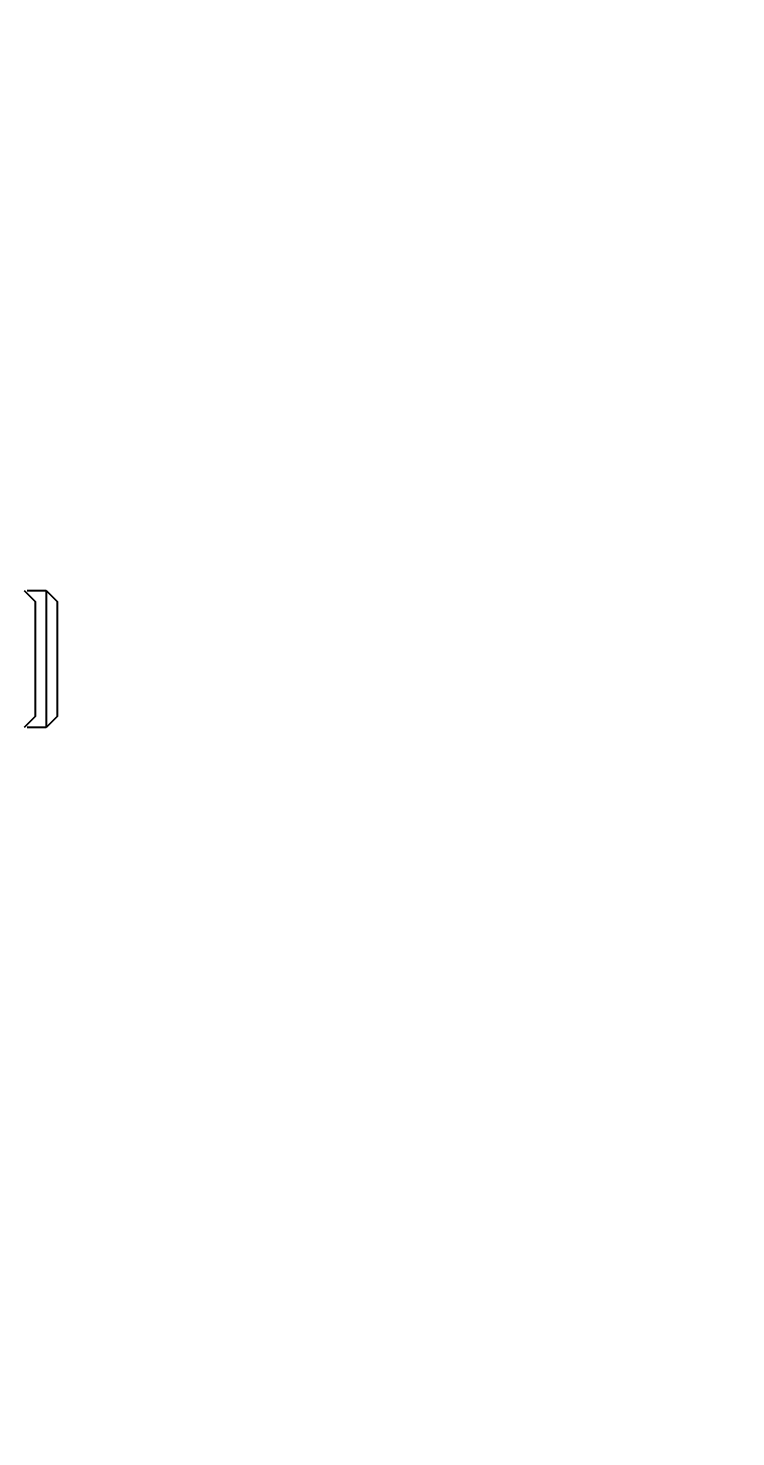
# Model space of a CAD drawing. Header units: metres. Extents: x 0 to 63075, y 0 to 44550.
# Drawn here: x 40456.1 to 40585.2, y 16290.1 to 16547.3 of the extents above; entities that cross this region are included whole.
import ezdxf

# ---------------------------------------------------------------- set-up
doc = ezdxf.new("R2010")
doc.units = ezdxf.units.M
doc.header["$LTSCALE"] = 75
doc.linetypes.add('HIDDEN2', pattern=[4.7625, 3.175, -1.5875])
for name, color, linetype in [('SDM', 7, 'Continuous'), ('SL4', 4, 'Continuous'), ('ST1', 7, 'HIDDEN2')]:
    doc.layers.add(name, color=color, linetype=linetype)
doc.styles.add('ROMANS', font='ROMANS.SHX')
doc.dimstyles.new('75___1-75', dxfattribs={"dimscale": 75, "dimtxt": 2.5, "dimasz": 2, "dimexe": 1.5, "dimexo": 1, "dimgap": 0.5, "dimtad": 1, "dimdec": 0, "dimzin": 12, "dimtxsty": 'ROMANS', "dimcen": 0, "dimclrd": 256, "dimclre": 256, "dimclrt": 3, "dimazin": 3, "dimtfac": 1, "dimtdec": 0, "dimtmove": 0, "dimatfit": 0, "dimfxl": 1, "dimlwd": -1, "dimlwe": -1, "dimarcsym": 0})

# ---------------------------------------------------------------- blocks, each defined once
blk = doc.blocks.new('*D33')
at = {"layer": 'Defpoints', "color": 0, "transparency": 16777216}
for p in [(40258.39, 16728.44), (42591.05, 16728.44), (40410.62, 16285.37)]:
    blk.add_point(p, dxfattribs=at)
at = {"layer": 'SDM', "transparency": 16777216}
for p, q in [((42591.05, 16878.44), (42591.05, 17585.58)), ((40333.39, 16728.44), (42703.55, 16728.44)), ((42591.05, 16285.37), (42591.05, 16728.44)), ((40485.62, 16285.37), (42703.55, 16285.37)), ((42591.05, 16135.37), (42591.05, 15985.37))]:
    blk.add_line(p, q, dxfattribs=at)
for points in [[(42566.05, 16878.44), (42616.05, 16878.44), (42591.05, 16728.44)], [(42566.05, 16135.37), (42616.05, 16135.37), (42591.05, 16285.37)]]:
    blk.add_solid(points, dxfattribs=at)
at = {"layer": 'SDM', "color": 3, "transparency": 16777216, "insert": (42459.8, 17307.01), "char_height": 187.5, "attachment_point": 5, "rotation": 90, "style": 'ROMANS'}
blk.add_mtext('443', dxfattribs=at)
blk = doc.blocks.new('A$Cb88ac2a3')
at = {"layer": 'SL4'}
for p, q in [((2, 1504.5), (0, 1502.5)), ((5.44, 1504.5), (2, 1504.5)), ((2, 1504.5), (2, 1479.5)), ((0, 1502.5), (0, 1481.5)), ((0, 1481.5), (2, 1479.5)), ((2, 1479.5), (5.44, 1479.5))]:
    blk.add_line(p, q, dxfattribs=at)
at = {"layer": 'ST1'}
for p, q in [((6, 1504.5), (4, 1502.5)), ((4, 1502.5), (4, 1481.5)), ((4, 1481.5), (6, 1479.5))]:
    blk.add_line(p, q, dxfattribs=at)

msp = doc.modelspace()

# ---------------------------------------------------------------- block references
at = {"layer": 'SDM', "xscale": -1}
msp.add_blockref('A$Cb88ac2a3', (40461.39, 14940.14), dxfattribs=at)

# ---------------------------------------------------------------- dimensions: what is measured, and where the dimension line sits
at = {"layer": 'SDM'}
dim = msp.add_linear_dim(base=(42591.05, 16728.44), p1=(40410.62, 16285.37), p2=(40258.39, 16728.44), angle=90, dimstyle='75___1-75', dxfattribs=at)
dim.commit()
dim.dimension.update_dxf_attribs({"geometry": '*D33', "text_midpoint": (42459.8, 17307.01)})

doc.saveas('drawing.dxf')
